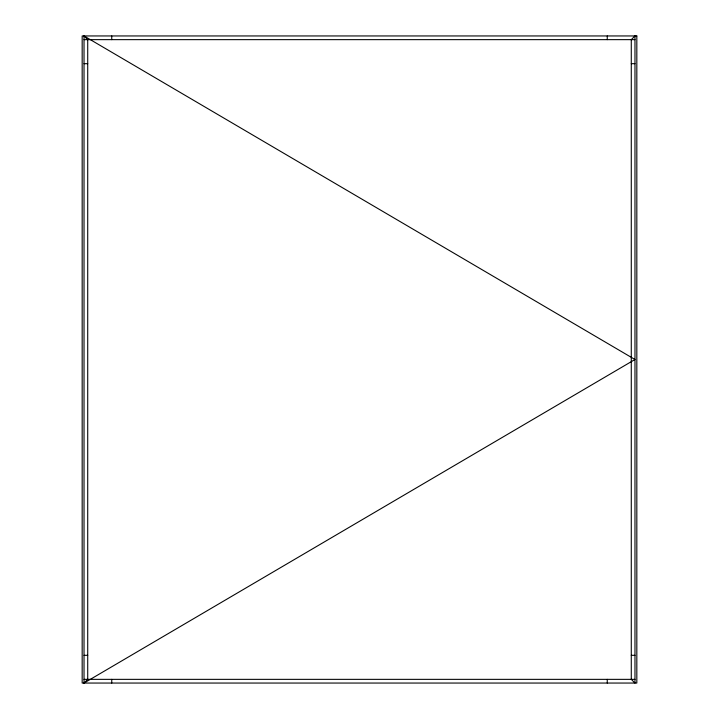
<?xml version="1.0" encoding="UTF-8"?>
<svg xmlns="http://www.w3.org/2000/svg" width="719" height="719" viewBox="0 0 719 719"><rect width="100%" height="100%" fill="white"/><g stroke="black" fill="none" stroke-linecap="round" stroke-linejoin="round"><path stroke-width="1.08" d="M84.024 683.05L87.718 679.356L87.718 39.644L84.024 35.95L84.024 683.05L634.976 359.5L84.024 35.95M84.024 39.644L634.976 39.644M84.024 63.685L87.718 63.685M631.282 63.685L634.976 63.685M84.024 655.315L87.718 655.315M631.282 655.315L634.976 655.315M84.024 679.356L634.976 679.356M607.249 35.95L607.249 39.644M607.249 679.356L607.249 683.05M111.751 35.95L111.751 39.644M111.751 679.356L111.751 683.05M634.976 35.95L631.282 39.644L631.282 679.356L634.976 683.05L634.976 35.95M636.827 35.95L82.173 35.95L82.173 683.05L636.827 683.05L636.827 35.95"/></g></svg>
